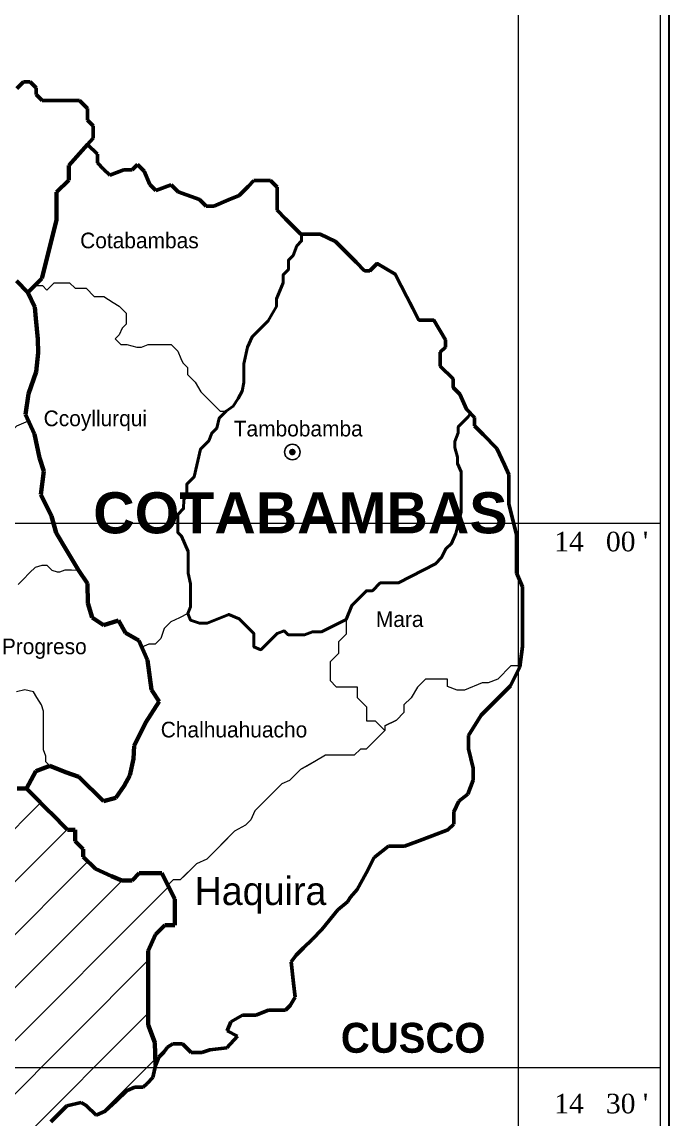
# Model space of a CAD drawing. Header units: metres. Extents: x 766932 to 768173, y 8405668 to 8406206.
# Drawn here: x 768099.96 to 768105.44, y 8406155.36 to 8406164.66 of the extents above; entities that cross this region are included whole.
import ezdxf

# ---------------------------------------------------------------- set-up
doc = ezdxf.new("R2010")
doc.units = ezdxf.units.M
doc.layers.add('05', color=5, linetype='Continuous')
doc.layers.add('CAJA AGUA', color=140, linetype='Continuous')
for name, color, linetype, lineweight in [('8', 5, 'Continuous', 60), ('Cap Prov', 94, 'Continuous', 25), ('Distrito', 212, 'Continuous', 25), ('Ejes de Coordenadas', 38, 'Continuous', 5), ('PERFIL', 150, 'Continuous', 9), ('PLUMA 2', 121, 'Continuous', 9), ('poste', 131, 'Continuous', 30), ('Red vías Vecinales', 106, 'Continuous', 40)]:
    doc.layers.add(name, color=color, linetype=linetype, lineweight=lineweight)
doc.styles.add('ARIAL', font='arial.ttf')
doc.styles.add('century', font='GOTHIC.TTF')

msp = doc.modelspace()

# ---------------------------------------------------------------- hatches: boundary and pattern name
msp.add_hatch(color=256).paths.add_polyline_path([(768102.2767, 8406161.0158, 1), (768102.2203, 8406161.0158, 1)])
at = {"layer": 'PERFIL'}
h = msp.add_hatch(dxfattribs=at)
h.set_pattern_fill('ANSI31', color=3, scale=0.1, style=0)
h.set_pattern_definition([(45, (7427.51997, 624.84256), (-0.224506403027, 0.224506403027), [])])
h.paths.add_polyline_path([(768101.026, 8406156.7904), (768101.0894, 8406156.9286), (768101.1667, 8406157.006), (768101.2512, 8406157.006), (768101.2512, 8406157.2262), (768101.1925, 8406157.346), (768101.1433, 8406157.4463), (768101.0542, 8406157.4463), (768100.9511, 8406157.4463), (768100.89, 8406157.3852), (768100.8034, 8406157.3852), (768100.7165, 8406157.423), (768100.5792, 8406157.4827), (768100.4749, 8406157.587), (768100.4749, 8406157.6503), (768100.4069, 8406157.7182), (768100.4069, 8406157.8142), (768100.3435, 8406157.8142), (768100.2967, 8406157.8611), (768100.2451, 8406157.9127), (768100.142, 8406158.0158), (768100.081, 8406158.0768), (768099.9942, 8406158.1636), (768099.9144, 8406158.1636), (768099.8019, 8406158.1636), (768099.7125, 8406158.1636), (768099.6511, 8406158.1022), (768099.6511, 8406155.8017), (768101.0847, 8406155.8017), (768101.0879, 8406155.8172), (768101.0823, 8406156.0126), (768101.026, 8406156.1625)])
h.paths.add_polyline_path([(768099.6511, 8406158.1022), (768099.6422, 8406158.0933), (768099.5614, 8406158.0125), (768099.5214, 8406157.8992), (768099.4923, 8406157.8166), (768099.3328, 8406157.8729), (768099.2906, 8406157.8307), (768099.1457, 8406157.7458), (768099.0683, 8406157.6606), (768098.9556, 8406157.5559), (768098.8823, 8406157.5258), (768098.8197, 8406157.5884), (768098.6605, 8406157.5884), (768098.6605, 8406157.4564), (768098.6283, 8406157.1836), (768098.5014, 8406157.0245), (768098.4525, 8406156.7547), (768098.3968, 8406156.6501), (768098.3968, 8406156.5754), (768098.3692, 8406156.5477), (768098.3136, 8406156.4921), (768098.287, 8406156.4075), (768098.2675, 8406156.3454), (768098.2181, 8406156.2959), (768098.2181, 8406156.2131), (768098.2394, 8406156.1575), (768098.2608, 8406156.1017), (768098.278, 8406156.057), (768098.2974, 8406156.0064), (768098.2974, 8406155.9631), (768098.3339, 8406155.9266), (768098.3339, 8406155.844), (768098.3194, 8406155.8017), (768099.6511, 8406155.8017)])
h.paths.add_polyline_path([(768099.6511, 8406155.8017), (768098.3194, 8406155.8017), (768098.3129, 8406155.7825), (768098.3129, 8406155.7349), (768098.3129, 8406155.6893), (768098.3129, 8406155.6436), (768098.2612, 8406155.6436), (768098.2354, 8406155.6694), (768098.18, 8406155.6694), (768098.1872, 8406155.6498), (768098.1872, 8406155.6188), (768098.2132, 8406155.565), (768098.2252, 8406155.5071), (768098.2671, 8406155.4651), (768098.2782, 8406155.3867), (768098.2782, 8406155.3418), (768098.2602, 8406155.2959), (768098.2602, 8406155.236), (768098.2602, 8406155.1691), (768098.2602, 8406155.0957), (768098.2602, 8406155.0368), (768098.2761, 8406154.9969), (768098.2652, 8406154.9201), (768098.2512, 8406154.8512), (768098.2662, 8406154.7794), (768098.3001, 8406154.7454), (768098.3291, 8406154.702), (768098.3688, 8406154.6426), (768098.384, 8406154.6002), (768098.4117, 8406154.5235), (768098.4392, 8406154.4469), (768098.453, 8406154.3761), (768098.4641, 8406154.3191), (768098.4641, 8406154.2324), (768098.437, 8406154.1446), (768098.4201, 8406154.0661), (768098.4031, 8406153.9733), (768098.3711, 8406153.8835), (768098.3435, 8406153.8059), (768098.3208, 8406153.7422), (768098.3092, 8406153.6158), (768098.3486, 8406153.6455), (768098.4292, 8406153.6557), (768098.5138, 8406153.6414), (768098.5943, 8406153.626), (768098.6707, 8406153.5766), (768098.7047, 8406153.4848), (768098.7821, 8406153.4075), (768098.7821, 8406153.3168), (768098.7929, 8406153.2512), (768098.8368, 8406153.2085), (768098.8961, 8406153.2384), (768098.9267, 8406153.3765), (768099.0133, 8406153.4631), (768099.107, 8406153.5303), (768099.2135, 8406153.5923), (768099.3876, 8406153.5923), (768099.4382, 8406153.616), (768099.4817, 8406153.6618), (768099.5286, 8406153.6741), (768099.596, 8406153.7141), (768099.6352, 8406153.7023), (768099.6511, 8406153.7045)])
h.paths.add_polyline_path([(768100.8481, 8406155.6062), (768100.912, 8406155.633), (768100.9833, 8406155.633), (768101.0163, 8406155.666), (768101.0669, 8406155.7166), (768101.0847, 8406155.8017), (768099.6511, 8406155.8017), (768099.6511, 8406153.7045), (768099.7366, 8406153.7166), (768099.8045, 8406153.7559), (768099.8747, 8406153.7959), (768099.9309, 8406153.7936), (768100.0035, 8406153.8194), (768100.0671, 8406153.925), (768100.0861, 8406154.1075), (768100.0431, 8406154.1807), (768100.0128, 8406154.3353), (768099.8416, 8406154.5065), (768099.7807, 8406154.7251), (768099.8377, 8406154.9764), (768099.912, 8406155.0507), (768100.0255, 8406155.1641), (768100.2008, 8406155.3395), (768100.337, 8406155.4756), (768100.4583, 8406155.5047), (768100.5016, 8406155.4793), (768100.5846, 8406155.3963), (768100.6628, 8406155.4295), (768100.7549, 8406155.5148)])
h.paths.add_polyline_path([(768098.6641, 8406155.7685), (768100.1261, 8406155.7685), (768100.1261, 8406156.0547), (768098.6641, 8406156.0547)], flags=9)
h.paths.add_polyline_path([(768096.0899, 8406155.948), (768098.9401, 8406155.948), (768098.9401, 8406156.5611), (768096.0899, 8406156.5611)], flags=9)

# ---------------------------------------------------------------- linework, layer by layer
at = {"lineweight": 60}
for p, q in [((768099.9128, 8406164.0956), (768099.9706, 8406164.1534)), ((768099.9706, 8406164.1534), (768100.0264, 8406164.1534)), ((768100.0264, 8406164.1534), (768100.0769, 8406164.1028)), ((768100.0769, 8406164.1028), (768100.0769, 8406164.047)), ((768100.0769, 8406164.047), (768100.1288, 8406163.9952)), ((768100.1288, 8406163.9952), (768100.2342, 8406163.9952)), ((768100.2342, 8406163.9952), (768100.3251, 8406163.9952)), ((768100.3251, 8406163.9952), (768100.4448, 8406163.9952)), ((768100.4448, 8406163.9952), (768100.5117, 8406163.9283)), ((768100.5117, 8406163.9283), (768100.5117, 8406163.8284)), ((768100.5117, 8406163.8284), (768100.5587, 8406163.7814)), ((768100.5587, 8406163.7814), (768100.5587, 8406163.6758)), ((768100.5587, 8406163.6758), (768100.5129, 8406163.6228)), ((768100.5129, 8406163.6228), (768100.5967, 8406163.539)), ((768100.5967, 8406163.539), (768100.5967, 8406163.4655)), ((768100.5967, 8406163.4655), (768100.6487, 8406163.4135)), ((768100.6487, 8406163.4135), (768100.7003, 8406163.362)), ((768100.7003, 8406163.362), (768100.8204, 8406163.4078)), ((768100.8204, 8406163.4078), (768100.8906, 8406163.4078)), ((768100.8906, 8406163.4078), (768100.936, 8406163.4531)), ((768100.936, 8406163.4531), (768100.9917, 8406163.3974)), ((768100.9917, 8406163.3974), (768101.0392, 8406163.284)), ((768101.8734, 8406163.2671), (768101.9229, 8406163.3166)), ((768101.9229, 8406163.3166), (768101.9927, 8406163.3166)), ((768101.9927, 8406163.3166), (768102.0629, 8406163.3166)), ((768102.0629, 8406163.3166), (768102.1184, 8406163.2611)), ((768101.0392, 8406163.284), (768101.0908, 8406163.2325)), ((768101.0908, 8406163.2325), (768101.2208, 8406163.2799)), ((768101.2208, 8406163.2799), (768101.2806, 8406163.2201)), ((768101.797, 8406163.1906), (768101.8734, 8406163.2671)), ((768102.1184, 8406163.2611), (768102.1184, 8406163.1479)), ((768101.2806, 8406163.2201), (768101.4602, 8406163.1562)), ((768101.4602, 8406163.1562), (768101.518, 8406163.0984)), ((768101.5841, 8406163.0984), (768101.7079, 8406163.1521)), ((768101.7079, 8406163.1521), (768101.797, 8406163.1906)), ((768102.1184, 8406163.1479), (768102.1184, 8406163.0642)), ((768101.518, 8406163.0984), (768101.5841, 8406163.0984)), ((768102.1184, 8406163.0642), (768102.1902, 8406162.9923)), ((768102.1902, 8406162.9923), (768102.2542, 8406162.9284)), ((768102.2542, 8406162.9284), (768102.3202, 8406162.8624)), ((768102.3202, 8406162.8624), (768102.419, 8406162.8624)), ((768102.419, 8406162.8624), (768102.485, 8406162.8624)), ((768102.485, 8406162.8624), (768102.613, 8406162.8002)), ((768102.613, 8406162.8002), (768102.6852, 8406162.728)), ((768102.6852, 8406162.728), (768102.7883, 8406162.6249)), ((768102.7883, 8406162.6249), (768102.8605, 8406162.5527)), ((768102.906, 8406162.5527), (768102.968, 8406162.6146)), ((768102.968, 8406162.6146), (768103.1207, 8406162.5239)), ((768102.8605, 8406162.5527), (768102.906, 8406162.5527)), ((768103.1207, 8406162.5239), (768103.2198, 8406162.3301)), ((768103.2198, 8406162.3301), (768103.2684, 8406162.2349)), ((768103.2684, 8406162.2349), (768103.3197, 8406162.1346)), ((768103.3197, 8406162.1346), (768103.4468, 8406162.1346)), ((768103.4468, 8406162.1346), (768103.5459, 8406161.9672)), ((768103.5459, 8406161.9672), (768103.5459, 8406161.9053)), ((768103.5459, 8406161.9053), (768103.5026, 8406161.862)), ((768103.5026, 8406161.862), (768103.5026, 8406161.7445)), ((768103.5026, 8406161.7445), (768103.6107, 8406161.6364)), ((768103.6107, 8406161.6364), (768103.6107, 8406161.5636)), ((768103.6107, 8406161.5636), (768103.6692, 8406161.5051)), ((768103.6692, 8406161.5051), (768103.7236, 8406161.378)), ((768103.7236, 8406161.378), (768103.7917, 8406161.3099)), ((768103.7917, 8406161.3099), (768103.7917, 8406161.2378)), ((768103.7917, 8406161.2378), (768103.865, 8406161.1645)), ((768103.865, 8406161.1645), (768103.9825, 8406161.047)), ((768103.9825, 8406161.047), (768104.0456, 8406160.9079)), ((768104.0456, 8406160.9079), (768104.0823, 8406160.827)), ((768104.0823, 8406160.827), (768104.0823, 8406160.7223)), ((768104.0823, 8406160.7223), (768104.0823, 8406160.5738)), ((768104.0823, 8406160.5738), (768104.1488, 8406160.3182)), ((768104.1488, 8406160.3182), (768104.1488, 8406160.1862)), ((768104.1488, 8406160.1862), (768104.1488, 8406160.0831)), ((768104.1488, 8406160.0831), (768104.1488, 8406159.9924)), ((768104.1488, 8406159.9924), (768104.1984, 8406159.8749)), ((768104.1984, 8406159.8749), (768104.1984, 8406159.7553)), ((768104.1984, 8406159.7553), (768104.1984, 8406159.6151)), ((768104.1984, 8406159.6151), (768104.1984, 8406159.5038)), ((768104.1984, 8406159.5038), (768104.1984, 8406159.3677)), ((768104.1984, 8406159.3677), (768104.1774, 8406159.1949)), ((768104.1774, 8406159.1949), (768104.0968, 8406159.0354)), ((768104.0968, 8406159.0354), (768103.8476, 8406158.7862)), ((768103.8476, 8406158.7862), (768103.7402, 8406158.613)), ((768103.7402, 8406158.613), (768103.7402, 8406158.5016)), ((768103.7402, 8406158.5016), (768103.7815, 8406158.3367)), ((768103.7815, 8406158.3367), (768103.7815, 8406158.2351)), ((768103.7815, 8406158.2351), (768103.736, 8406158.1155)), ((768103.736, 8406158.1155), (768103.6608, 8406158.0577)), ((768103.6608, 8406158.0577), (768103.6163, 8406157.967)), ((768103.6163, 8406157.967), (768103.6163, 8406157.8639)), ((768103.6163, 8406157.8639), (768103.5668, 8406157.8144)), ((768103.4347, 8406157.7649), (768103.3058, 8406157.7167)), ((768103.5668, 8406157.8144), (768103.4347, 8406157.7649)), ((768103.0632, 8406157.677), (768102.9429, 8406157.5799)), ((768103.1999, 8406157.677), (768103.0632, 8406157.677)), ((768103.3058, 8406157.7167), (768103.1999, 8406157.677)), ((768102.9429, 8406157.5799), (768102.8733, 8406157.4474)), ((768102.8733, 8406157.4474), (768102.799, 8406157.3084)), ((768102.799, 8406157.3084), (768102.7412, 8406157.2444)), ((768102.7162, 8406157.204), (768102.6327, 8406157.1359)), ((768102.7412, 8406157.2444), (768102.7162, 8406157.204)), ((768102.6327, 8406157.1359), (768102.4977, 8406156.969)), ((768102.4977, 8406156.969), (768102.4151, 8406156.8865)), ((768102.3429, 8406156.8143), (768102.2811, 8406156.7524)), ((768102.4151, 8406156.8865), (768102.3429, 8406156.8143)), ((768102.2811, 8406156.7524), (768102.2389, 8406156.6968)), ((768102.2389, 8406156.6968), (768102.2389, 8406156.6968)), ((768102.2389, 8406156.6968), (768102.2593, 8406156.5154)), ((768102.2593, 8406156.5154), (768102.273, 8406156.397)), ((768102.273, 8406156.397), (768102.2294, 8406156.3269)), ((768102.0472, 8406156.2875), (768101.9399, 8406156.2444)), ((768102.1899, 8406156.2875), (768102.0472, 8406156.2875)), ((768102.2294, 8406156.3269), (768102.1899, 8406156.2875)), ((768101.7273, 8406156.1867), (768101.6963, 8406156.1125)), ((768101.8243, 8406156.2444), (768101.7273, 8406156.1867)), ((768101.9399, 8406156.2444), (768101.8243, 8406156.2444)), ((768101.7835, 8406156.065), (768101.6937, 8406155.9685)), ((768101.6963, 8406156.1125), (768101.7835, 8406156.065)), ((768101.7835, 8406156.065), (768101.7835, 8406156.065)), ((768101.189, 8406155.9727), (768101.1597, 8406155.931)), ((768101.234, 8406156.002), (768101.189, 8406155.9727)), ((768101.3174, 8406156.002), (768101.234, 8406156.002)), ((768101.3909, 8406155.9285), (768101.3174, 8406156.002)), ((768101.1164, 8406155.8877), (768101.0879, 8406155.8172)), ((768101.1597, 8406155.931), (768101.1164, 8406155.8877)), ((768101.4823, 8406155.9285), (768101.3909, 8406155.9285)), ((768101.5477, 8406155.9516), (768101.4823, 8406155.9285)), ((768101.6937, 8406155.9685), (768101.5477, 8406155.9516)), ((768101.0879, 8406155.8172), (768101.0669, 8406155.7166)), ((768101.0669, 8406155.7166), (768101.0163, 8406155.666)), ((768100.8481, 8406155.6062), (768100.7549, 8406155.5148)), ((768100.912, 8406155.633), (768100.8481, 8406155.6062)), ((768100.9833, 8406155.633), (768100.912, 8406155.633)), ((768101.0163, 8406155.666), (768100.9833, 8406155.633)), ((768100.4583, 8406155.5047), (768100.337, 8406155.4756)), ((768100.5016, 8406155.4793), (768100.4583, 8406155.5047)), ((768100.7549, 8406155.5148), (768100.6628, 8406155.4295)), ((768100.337, 8406155.4756), (768100.2008, 8406155.3395)), ((768100.5846, 8406155.3963), (768100.5016, 8406155.4793)), ((768100.6628, 8406155.4295), (768100.5846, 8406155.3963))]:
    msp.add_line(p, q, dxfattribs=at)
msp.add_circle((768102.2485, 8406161.0158), 0.0658)
at = {"layer": 'CAJA AGUA', "linetype": 'Continuous', "lineweight": 50, "flags": 128}
msp.add_lwpolyline([(768102.327, 8406162.8624), (768102.327, 8406162.8043), (768102.2872, 8406162.7639), (768102.2545, 8406162.6814), (768102.2149, 8406162.6418), (768102.2149, 8406162.5617), (768102.1699, 8406162.5167), (768102.1699, 8406162.45), (768102.113, 8406162.3151), (768102.113, 8406162.2494), (768102.0777, 8406162.1879), (768102.0424, 8406162.1265), (768101.9069, 8406161.991), (768101.8691, 8406161.9057), (768101.8384, 8406161.7647), (768101.8384, 8406161.6064), (768101.8221, 8406161.5328), (768101.7876, 8406161.4688), (768101.7476, 8406161.4034), (768101.6873, 8406161.3619), (768101.6279, 8406161.3025), (768101.6073, 8406161.2183), (768101.5649, 8406161.176), (768101.5407, 8406161.1115), (768101.4692, 8406161.04), (768101.4164, 8406160.8069), (768101.3528, 8406160.7432), (768101.3528, 8406160.6732), (768101.329, 8406160.6108), (768101.3268, 8406160.5361), (768101.2766, 8406160.4858), (768101.2766, 8406160.3348), (768101.3078, 8406160.3035), (768101.3641, 8406160.1722), (768101.3641, 8406159.9891), (768101.3855, 8406159.9004), (768101.3855, 8406159.703), (768101.3633, 8406159.6466), (768101.3855, 8406159.5902), (768101.4601, 8406159.566), (768101.5267, 8406159.566), (768101.709, 8406159.6405), (768101.7969, 8406159.6022), (768101.9219, 8406159.4773), (768101.9219, 8406159.3645), (768101.9804, 8406159.3403), (768102.1185, 8406159.4784), (768102.1801, 8406159.4995), (768102.2124, 8406159.4672), (768102.3515, 8406159.4672), (768102.4201, 8406159.4934), (768102.4947, 8406159.4934), (768102.7044, 8406159.5982), (768102.7513, 8406159.7153), (768102.8759, 8406159.8399), (768102.9272, 8406159.8399), (768102.9939, 8406159.9066), (768103.149, 8406159.9066), (768103.4608, 8406160.0698), (768103.5126, 8406160.1216), (768103.5503, 8406160.1948), (768103.5977, 8406160.2422), (768103.635, 8406160.3258), (768103.6802, 8406160.5063), (768103.6802, 8406160.6899), (768103.6802, 8406160.849), (768103.6471, 8406160.9196), (768103.6471, 8406160.9719), (768103.6269, 8406161.0545), (768103.6269, 8406161.1049), (768103.6551, 8406161.1774), (768103.6551, 8406161.2298), (768103.7398, 8406161.3145), (768103.7577, 8406161.344), (768103.7236, 8406161.378), (768103.6692, 8406161.5051), (768103.6107, 8406161.5636), (768103.6107, 8406161.6364), (768103.5026, 8406161.7445), (768103.5026, 8406161.862), (768103.5459, 8406161.9053), (768103.5459, 8406161.9672), (768103.4468, 8406162.1346), (768103.3197, 8406162.1346), (768103.1207, 8406162.5239), (768102.968, 8406162.6146), (768102.906, 8406162.5527), (768102.8605, 8406162.5527), (768102.613, 8406162.8002), (768102.485, 8406162.8624), (768102.327, 8406162.8624)], dxfattribs=at)
at = {"layer": 'Cap Prov', "color": 2, "lineweight": 70}
for p, q in [((768100.5129, 8406163.6228), (768100.353, 8406163.4442)), ((768100.353, 8406163.4442), (768100.353, 8406163.3206)), ((768100.353, 8406163.3206), (768100.2499, 8406163.2175)), ((768100.2499, 8406163.2175), (768100.2499, 8406162.9805)), ((768100.2499, 8406162.9805), (768100.126, 8406162.4859)), ((768100.126, 8406162.4859), (768100.0074, 8406162.3673)), ((768100.0074, 8406162.3673), (768099.9094, 8406162.4653)), ((768100.0074, 8406162.3673), (768100.0668, 8406162.2442)), ((768100.0668, 8406162.2442), (768100.0734, 8406162.1464)), ((768100.0734, 8406162.1464), (768100.0912, 8406161.971)), ((768100.0912, 8406161.971), (768100.0934, 8406161.8559)), ((768100.0934, 8406161.8559), (768100.0757, 8406161.6964)), ((768100.0757, 8406161.6964), (768100.0109, 8406161.5105)), ((768100.0109, 8406161.5105), (768099.9867, 8406161.335)), ((768100.0109, 8406161.5105), (768100.0109, 8406161.5105)), ((768099.9867, 8406161.335), (768100.0619, 8406161.1667)), ((768100.0619, 8406161.1667), (768100.1058, 8406160.9679)), ((768100.1058, 8406160.9679), (768100.1425, 8406160.8526)), ((768100.1425, 8406160.8526), (768100.1157, 8406160.6552)), ((768100.1157, 8406160.6552), (768100.2069, 8406160.473)), ((768100.2069, 8406160.473), (768100.2456, 8406160.3305)), ((768100.2456, 8406160.3305), (768100.3333, 8406160.1843)), ((768100.3333, 8406160.1843), (768100.436, 8406160.0163)), ((768100.436, 8406160.0163), (768100.5115, 8406159.9012)), ((768100.5115, 8406159.9012), (768100.516, 8406159.7341)), ((768100.516, 8406159.7341), (768100.5512, 8406159.6135)), ((768100.5512, 8406159.6135), (768100.6486, 8406159.5495)), ((768100.6486, 8406159.5495), (768100.7736, 8406159.5872)), ((768100.6486, 8406159.5495), (768100.6486, 8406159.5495)), ((768100.7736, 8406159.5872), (768100.834, 8406159.485)), ((768100.834, 8406159.485), (768100.9466, 8406159.4191)), ((768100.9466, 8406159.4191), (768101.0205, 8406159.2516)), ((768101.0205, 8406159.2516), (768101.0545, 8406158.9995)), ((768101.0545, 8406158.9995), (768101.1193, 8406158.9007)), ((768101.1193, 8406158.9007), (768101.0029, 8406158.7211)), ((768101.0029, 8406158.7211), (768100.9077, 8406158.5268)), ((768100.9077, 8406158.5268), (768100.9011, 8406158.4155)), ((768100.9011, 8406158.4155), (768100.8698, 8406158.2758)), ((768100.0747, 8406158.3106), (768099.9942, 8406158.1636)), ((768100.192, 8406158.3581), (768100.0747, 8406158.3106)), ((768100.3242, 8406158.3039), (768100.192, 8406158.3581)), ((768100.439, 8406158.2649), (768100.3242, 8406158.3039)), ((768100.6474, 8406158.0565), (768100.439, 8406158.2649)), ((768100.8698, 8406158.2758), (768100.8232, 8406158.1866)), ((768099.9144, 8406158.1636), (768099.9942, 8406158.1636)), ((768099.9942, 8406158.1636), (768100.081, 8406158.0768)), ((768100.8232, 8406158.1866), (768100.7519, 8406158.0852)), ((768100.081, 8406158.0768), (768100.142, 8406158.0158)), ((768100.142, 8406158.0158), (768100.142, 8406158.0158)), ((768100.142, 8406158.0158), (768100.2451, 8406157.9127)), ((768100.7519, 8406158.0852), (768100.6474, 8406158.0565)), ((768100.6474, 8406158.0565), (768100.6474, 8406158.0565)), ((768100.2451, 8406157.9127), (768100.2967, 8406157.8611)), ((768100.2967, 8406157.8611), (768100.3435, 8406157.8142)), ((768100.3435, 8406157.8142), (768100.4069, 8406157.8142)), ((768100.4069, 8406157.8142), (768100.4069, 8406157.7182)), ((768100.4069, 8406157.7182), (768100.4749, 8406157.6503)), ((768100.4749, 8406157.6503), (768100.4749, 8406157.587)), ((768100.4749, 8406157.587), (768100.5792, 8406157.4827)), ((768100.5792, 8406157.4827), (768100.7165, 8406157.423)), ((768100.7165, 8406157.423), (768100.8034, 8406157.3852)), ((768100.8034, 8406157.3852), (768100.89, 8406157.3852)), ((768100.89, 8406157.3852), (768100.9511, 8406157.4463)), ((768100.9511, 8406157.4463), (768101.0542, 8406157.4463)), ((768101.0542, 8406157.4463), (768101.1433, 8406157.4463)), ((768101.1433, 8406157.4463), (768101.2512, 8406157.2262)), ((768101.2512, 8406157.2262), (768101.2512, 8406157.0622)), ((768101.1667, 8406157.006), (768101.0894, 8406156.9286)), ((768101.2512, 8406157.006), (768101.1667, 8406157.006)), ((768101.2512, 8406157.0622), (768101.2512, 8406157.006)), ((768101.0894, 8406156.9286), (768101.026, 8406156.7904)), ((768101.026, 8406156.7904), (768101.026, 8406156.5561)), ((768101.026, 8406156.5561), (768101.026, 8406156.4062)), ((768101.026, 8406156.4062), (768101.026, 8406156.3125)), ((768101.026, 8406156.3125), (768101.026, 8406156.1625)), ((768101.026, 8406156.1625), (768101.0823, 8406156.0126)), ((768101.0823, 8406156.0126), (768101.0879, 8406155.8172))]:
    msp.add_line(p, q, dxfattribs=at)
at = {"layer": 'Ejes de Coordenadas', "linetype": 'Continuous'}
for p, q in [((768104.1623, 8406169.7804), (768104.1623, 8406151.1889)), ((768084.7366, 8406160.4145), (768105.365, 8406160.4145)), ((768084.7505, 8406155.8017), (768105.365, 8406155.8017))]:
    msp.add_line(p, q, dxfattribs=at)
msp.add_lwpolyline([(768105.365, 8406151.1889), (768084.7505, 8406151.1889), (768084.7505, 8406168.376), (768105.365, 8406168.376)], close=True, dxfattribs=at)
at = {"layer": 'PLUMA 2', "linetype": 'Continuous', "lineweight": 5}
for p, q in [((768102.7044, 8406159.5982), (768102.7044, 8406159.4732)), ((768102.7044, 8406159.4732), (768102.6399, 8406159.4086)), ((768102.6399, 8406159.4086), (768102.6399, 8406159.3091)), ((768102.6399, 8406159.3091), (768102.5682, 8406159.2374)), ((768102.5682, 8406159.2374), (768102.5682, 8406159.1647)), ((768102.5682, 8406159.1647), (768102.5682, 8406159.0794)), ((768102.5682, 8406159.0794), (768102.621, 8406159.0266)), ((768102.621, 8406159.0266), (768102.7001, 8406159.0266)), ((768102.7001, 8406159.0266), (768102.7986, 8406159.0266)), ((768102.7986, 8406159.0266), (768102.7986, 8406158.935)), ((768102.7986, 8406158.935), (768102.8774, 8406158.8562)), ((768102.8774, 8406158.8562), (768102.8774, 8406158.7381)), ((768103.1298, 8406158.7448), (768103.1938, 8406158.8088)), ((768102.8774, 8406158.7381), (768102.9497, 8406158.7381)), ((768102.9497, 8406158.7381), (768103.0318, 8406158.656)), ((768103.0318, 8406158.6965), (768103.1298, 8406158.7448))]:
    msp.add_line(p, q, dxfattribs=at)
for points in [[(768102.327, 8406162.8624), (768102.327, 8406162.8043), (768102.327, 8406162.8043), (768102.2876, 8406162.7649), (768102.2545, 8406162.6814), (768102.2149, 8406162.6418), (768102.2149, 8406162.5617), (768102.1699, 8406162.5167), (768102.1699, 8406162.45), (768102.1331, 8406162.3627), (768102.113, 8406162.3151), (768102.113, 8406162.2494), (768102.0731, 8406162.1863), (768102.0424, 8406162.1265), (768101.9938, 8406162.0779), (768101.9444, 8406162.0285), (768101.9069, 8406161.991), (768101.8691, 8406161.9057), (768101.8529, 8406161.8313), (768101.8384, 8406161.7647), (768101.8384, 8406161.6808), (768101.8384, 8406161.6064), (768101.8221, 8406161.5328), (768101.7881, 8406161.4697), (768101.7476, 8406161.4034), (768101.6873, 8406161.3619)], [(768100.0667, 8406162.4266), (768100.1303, 8406162.4266), (768100.1684, 8406162.3884), (768100.2069, 8406162.4268), (768100.2301, 8406162.45), (768100.2896, 8406162.45), (768100.3602, 8406162.45), (768100.406, 8406162.4041), (768100.4993, 8406162.4041), (768100.5696, 8406162.3338), (768100.6506, 8406162.3338), (768100.7292, 8406162.2838), (768100.781, 8406162.2508), (768100.8384, 8406162.1934), (768100.8384, 8406162.1508), (768100.8384, 8406162.1004), (768100.805, 8406162.067), (768100.7816, 8406162.0098), (768100.7474, 8406161.9755), (768100.7947, 8406161.9281), (768100.8462, 8406161.9281), (768100.9289, 8406161.905), (768100.9692, 8406161.905), (768101.0257, 8406161.9272), (768101.1305, 8406161.9272), (768101.2213, 8406161.9272), (768101.2773, 8406161.8711), (768101.3041, 8406161.8092), (768101.3204, 8406161.7716), (768101.36, 8406161.7321), (768101.36, 8406161.6743), (768101.3976, 8406161.6367), (768101.4258, 8406161.6084), (768101.4735, 8406161.5252), (768101.5118, 8406161.4869), (768101.5542, 8406161.4445), (768101.5935, 8406161.4052), (768101.6368, 8406161.3619), (768101.6873, 8406161.3619), (768101.6279, 8406161.3025), (768101.6073, 8406161.2183), (768101.5649, 8406161.176), (768101.5407, 8406161.1115), (768101.4692, 8406161.04), (768101.448, 8406160.9463), (768101.4296, 8406160.865), (768101.4164, 8406160.8069), (768101.3528, 8406160.7432), (768101.3528, 8406160.6732), (768101.329, 8406160.6108), (768101.329, 8406160.5382), (768101.2766, 8406160.4858), (768101.2766, 8406160.4012), (768101.2766, 8406160.3348), (768101.3078, 8406160.3035), (768101.335, 8406160.2401), (768101.3641, 8406160.1722), (768101.3641, 8406160.0777), (768101.3641, 8406159.9891), (768101.3855, 8406159.9004), (768101.3855, 8406159.8057), (768101.3855, 8406159.703), (768101.3633, 8406159.6466), (768101.2928, 8406159.6123), (768101.2179, 8406159.576), (768101.1616, 8406159.5197), (768101.1334, 8406159.437), (768101.0851, 8406159.3887), (768101.0326, 8406159.3887), (768100.9719, 8406159.3619)], [(768101.3633, 8406159.6466), (768101.3855, 8406159.5902), (768101.4601, 8406159.566), (768101.5267, 8406159.566), (768101.6154, 8406159.6022), (768101.709, 8406159.6405), (768101.7969, 8406159.6022), (768101.8383, 8406159.5609), (768101.8755, 8406159.5236), (768101.9219, 8406159.4773), (768101.9219, 8406159.4048), (768101.9219, 8406159.3645), (768101.9804, 8406159.3403), (768102.0087, 8406159.3686), (768102.0329, 8406159.3927), (768102.0792, 8406159.4391), (768102.1185, 8406159.4784), (768102.1801, 8406159.4995), (768102.2124, 8406159.4672), (768102.289, 8406159.4672), (768102.3515, 8406159.4672), (768102.4201, 8406159.4934), (768102.4947, 8406159.4934), (768102.5713, 8406159.5317), (768102.6439, 8406159.568), (768102.7044, 8406159.5982), (768102.7286, 8406159.6587), (768102.7513, 8406159.7153), (768102.8074, 8406159.7714), (768102.8759, 8406159.8399), (768102.9272, 8406159.8399), (768102.9939, 8406159.9066), (768103.0724, 8406159.9066), (768103.149, 8406159.9066), (768103.2378, 8406159.953), (768103.288, 8406159.9793), (768103.3726, 8406160.0236), (768103.4608, 8406160.0698), (768103.5126, 8406160.1216), (768103.5503, 8406160.1948), (768103.5977, 8406160.2422), (768103.635, 8406160.3258), (768103.6592, 8406160.4225), (768103.6802, 8406160.5063), (768103.6802, 8406160.5992), (768103.6802, 8406160.6899), (768103.6802, 8406160.7765), (768103.6802, 8406160.849), (768103.6471, 8406160.9196), (768103.6471, 8406160.9719), (768103.6269, 8406161.0545), (768103.6269, 8406161.1049), (768103.6551, 8406161.1774), (768103.6551, 8406161.2298), (768103.6975, 8406161.2721), (768103.7398, 8406161.3145), (768103.7645, 8406161.3565)]]:
    msp.add_lwpolyline(points, dxfattribs=at)
at = {"layer": 'PLUMA 2', "linetype": 'Continuous', "lineweight": 5, "flags": 128}
for points in [[(768101.1925, 8406157.346), (768101.1925, 8406157.346), (768101.2512, 8406157.2262), (768101.2512, 8406157.006), (768101.1667, 8406157.006), (768101.0894, 8406156.9286), (768101.026, 8406156.7904), (768101.026, 8406156.1625), (768101.0823, 8406156.0126), (768101.0879, 8406155.8172), (768101.1164, 8406155.8877), (768101.1597, 8406155.931), (768101.189, 8406155.9727), (768101.234, 8406156.002), (768101.3174, 8406156.002), (768101.3909, 8406155.9285), (768101.4823, 8406155.9285), (768101.5477, 8406155.9516), (768101.6937, 8406155.9685), (768101.7835, 8406156.065), (768101.6963, 8406156.1125), (768101.7273, 8406156.1867), (768101.8243, 8406156.2444), (768101.9399, 8406156.2444), (768102.0472, 8406156.2875), (768102.1899, 8406156.2875), (768102.2294, 8406156.3269), (768102.273, 8406156.397), (768102.2389, 8406156.6968), (768102.2811, 8406156.7524), (768102.4977, 8406156.969), (768102.6327, 8406157.1359), (768102.7162, 8406157.204), (768102.7412, 8406157.2444), (768102.799, 8406157.3084), (768102.8733, 8406157.4474), (768102.9429, 8406157.5799), (768103.0632, 8406157.677), (768103.1999, 8406157.677), (768103.5668, 8406157.8144), (768103.6163, 8406157.8639), (768103.6163, 8406157.967), (768103.6378, 8406158.0108), (768103.6608, 8406158.0577), (768103.715, 8406158.0993), (768103.736, 8406158.1155), (768103.7815, 8406158.2351), (768103.7815, 8406158.3367), (768103.7402, 8406158.5016), (768103.7402, 8406158.613), (768103.8476, 8406158.7862), (768104.0968, 8406159.0354), (768104.1774, 8406159.1949), (768104.1784, 8406159.2036), (768104.1013, 8406159.2036), (768103.9902, 8406159.0925), (768103.908, 8406159.0612), (768103.8576, 8406159.0612), (768103.7074, 8406158.9983), (768103.6446, 8406158.9983), (768103.5624, 8406159.0297), (768103.5624, 8406159.0913), (768103.3775, 8406159.0913), (768103.3086, 8406159.0225), (768103.2548, 8406158.9338), (768103.1938, 8406158.8728), (768103.1938, 8406158.8088), (768103.1298, 8406158.7448), (768103.0318, 8406158.6965), (768103.0318, 8406158.656), (768102.8744, 8406158.4986), (768102.8248, 8406158.4986), (768102.7723, 8406158.4461), (768102.5299, 8406158.4461), (768102.317, 8406158.3246), (768102.2237, 8406158.2312), (768102.1601, 8406158.2053), (768101.9294, 8406157.9746), (768101.8967, 8406157.8987), (768101.852, 8406157.854), (768101.7589, 8406157.8021), (768101.5222, 8406157.5654), (768101.435, 8406157.5268), (768101.2985, 8406157.3903), (768101.2367, 8406157.3903), (768101.1925, 8406157.346)], [(768103.0318, 8406158.656), (768102.9904, 8406158.6146), (768102.9251, 8406158.5494), (768102.8744, 8406158.4986), (768102.8248, 8406158.4986), (768102.7723, 8406158.4461), (768102.6749, 8406158.4461), (768102.5903, 8406158.4461), (768102.5299, 8406158.4461), (768102.4381, 8406158.3937), (768102.3701, 8406158.3549), (768102.317, 8406158.3246), (768102.2611, 8406158.2686), (768102.2237, 8406158.2312), (768102.1601, 8406158.2053), (768102.0961, 8406158.1413), (768102.0405, 8406158.0858), (768101.9838, 8406158.029), (768101.9294, 8406157.9746), (768101.8967, 8406157.8987), (768101.852, 8406157.854), (768101.7589, 8406157.8021), (768101.7251, 8406157.7683), (768101.6816, 8406157.7248), (768101.6055, 8406157.6487), (768101.5548, 8406157.598), (768101.5222, 8406157.5654), (768101.435, 8406157.5268), (768101.3904, 8406157.4821), (768101.342, 8406157.4338), (768101.2985, 8406157.3903), (768101.2367, 8406157.3903), (768101.1972, 8406157.3508)]]:
    msp.add_lwpolyline(points, dxfattribs=at)
at = {"layer": 'poste', "color": 2, "linetype": 'Continuous', "lineweight": 5}
for points in [[(768099.1209, 8406160.2348), (768099.1209, 8406160.284), (768099.0823, 8406160.3225), (768099.0823, 8406160.3986), (768099.0823, 8406160.4559), (768099.1681, 8406160.5417), (768099.2318, 8406160.6054), (768099.2939, 8406160.6675), (768099.3736, 8406160.7471), (768099.4739, 8406160.7996), (768099.5471, 8406160.8729), (768099.5471, 8406160.9238), (768099.606, 8406160.9827), (768099.6522, 8406161.0289), (768099.7127, 8406161.0894), (768099.778, 8406161.1547), (768099.8785, 8406161.2039), (768099.9119, 8406161.2373), (768100.0107, 8406161.2814)], [(768099.9239, 8406159.8948), (768099.9658, 8406159.9367), (768100.0206, 8406159.9915), (768100.0699, 8406160.0409), (768100.1262, 8406160.0577), (768100.1667, 8406160.0577), (768100.1884, 8406160.036), (768100.2087, 8406160.0158), (768100.256, 8406160.0009), (768100.2777, 8406160.0009), (768100.3223, 8406160.0171), (768100.3751, 8406160.0171), (768100.436, 8406160.0163)], [(768100.192, 8406158.3581), (768100.1595, 8406158.3907), (768100.1595, 8406158.4389), (768100.1401, 8406158.4916), (768100.1401, 8406158.5348), (768100.1401, 8406158.5835), (768100.1401, 8406158.6497), (768100.1401, 8406158.6957), (768100.1401, 8406158.7646), (768100.1401, 8406158.8187), (768100.1211, 8406158.8741), (768100.0832, 8406158.9363), (768100.0548, 8406158.983), (768099.9818, 8406158.9998), (768099.9087, 8406158.985)]]:
    msp.add_lwpolyline(points, dxfattribs=at)
at = {"layer": 'Red vías Vecinales', "color": 7, "lineweight": 30}
msp.add_lwpolyline([(768084.7505, 8406151.1889), (768105.4415, 8406151.1889), (768105.4415, 8406169.7804), (768084.7505, 8406169.7804), (768084.7505, 8406151.1889)], dxfattribs=at)

# ---------------------------------------------------------------- texts
at = {"layer": '05', "insert": (768100.5605, 8406160.675), "char_height": 0.348122, "attachment_point": 1, "style": 'century'}
msp.add_mtext('{\\fArial|b1|i0|c0|p34;COTABAMBAS}', dxfattribs=at)
at = {"layer": '8', "color": 7, "insert": (768102.6593, 8406156.1791), "char_height": 0.253964, "attachment_point": 1, "style": 'century'}
msp.add_mtext('{\\fBankGothic Md BT|b1|i0|c0|p34;CUSCO}', dxfattribs=at)
at = {"layer": 'Distrito', "linetype": 'Continuous', "lineweight": 5, "attachment_point": 1, "style": 'century'}
for s, insert, char_height, width in [('Cotabambas', (768100.4496, 8406162.8751), 0.13255, 1.677093), ('Ccoyllurqui', (768100.1401, 8406161.3677), 0.132554, 1.677093), ('Tambobamba', (768101.7514, 8406161.2806), 0.13255, 1.677093), ('Mara', (768102.9561, 8406159.6659), 0.13255, 1.677093), ('Progreso', (768099.7859, 8406159.4352), 0.13255, 1.677093), ('Chalhuahuacho', (768101.1327, 8406158.73), 0.132554, 1.677093), ('Haquira', (768101.4198, 8406157.4161), 0.2386, 3.018767)]:
    msp.add_mtext(s, dxfattribs=dict(at, insert=insert, char_height=char_height, width=width))
at = {"layer": 'Ejes de Coordenadas', "char_height": 0.165812, "width": 1.111464, "attachment_point": 1, "style": 'ARIAL'}
for s, insert in [("{\\fTimes New Roman|b0|i0|c0|p18;14   00 '}", (768104.4681, 8406160.3403)), ("{\\fTimes New Roman|b0|i0|c0|p18;14   30 '}", (768104.4681, 8406155.5779))]:
    msp.add_mtext(s, dxfattribs=dict(at, insert=insert))

doc.saveas('drawing.dxf')
